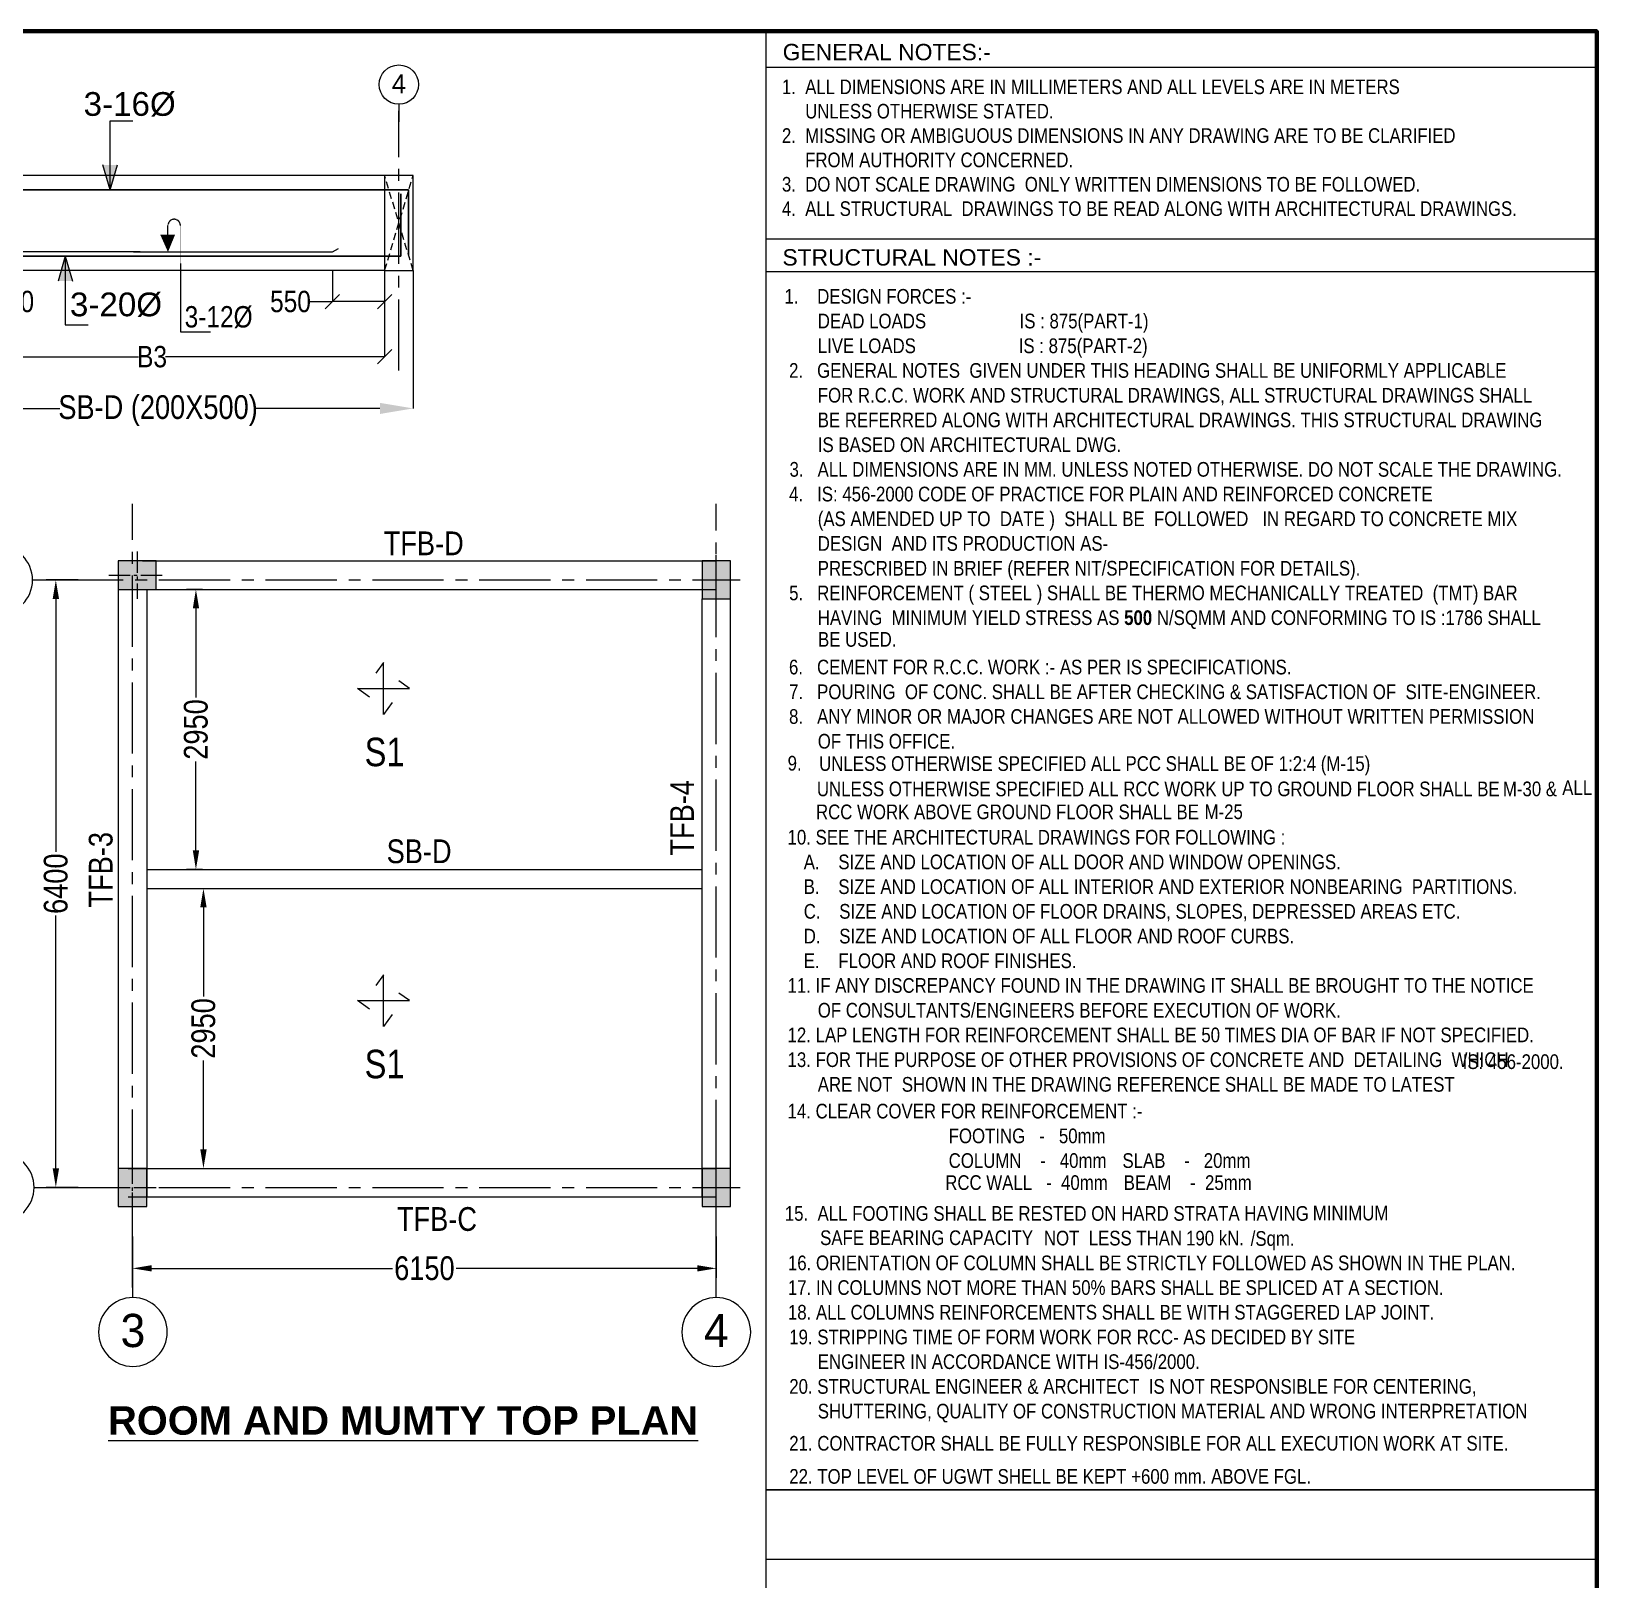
# Model space of a CAD drawing. Header units: inches. Extents: x -82712 to 364260, y -240815 to -94944.
# Drawn here: x 91952 to 108443, y -137656 to -121341 of the extents above; entities that cross this region are included whole.
import ezdxf
from ezdxf.enums import TextEntityAlignment as Align

# ---------------------------------------------------------------- set-up
doc = ezdxf.new("R2010")
doc.units = ezdxf.units.IN
doc.header["$MEASUREMENT"] = 0
for name, pattern in [('$DDT_AUDIT_GENERATED_(C)', [0]), ('CENTER2', [1.125, 0.75, -0.125, 0.125, -0.125]), ('HIDDEN', [0.375, 0.25, -0.125])]:
    doc.linetypes.add(name, pattern=pattern)
doc.layers.get('Defpoints').update_dxf_attribs({"color": 8})
for name, color, linetype, lineweight in [('2MM', 8, 'Continuous', 20), ('beam', 160, 'Continuous', 25), ('BEAM - STR', 150, 'HIDDEN', 25), ('CENTER LINE', 1, 'CENTER2', 18), ('COLUMN - HACTH - STR', 25, '$DDT_AUDIT_GENERATED_(C)', 15), ('COLUMN - STR', 6, 'Continuous', 13), ('RF', 7, 'Continuous', 25), ('slab projection', 75, 'Continuous', 25), ('text', 7, 'Continuous', 25)]:
    doc.layers.add(name, color=color, linetype=linetype, lineweight=lineweight)
for name, color, linetype in [('BEAM TEXT', 60, 'Continuous'), ('COL', 6, 'Continuous'), ('Dim', 135, 'Continuous'), ('DIM.', 30, 'Continuous'), ('Grid', 8, 'CENTER2'), ('R.C.C. WALL - TANK', 32, 'Continuous'), ('T-Text', 7, 'Continuous'), ('TITLE', 7, 'Continuous')]:
    doc.layers.add(name, color=color, linetype=linetype)
doc.styles.add('ARIAL NARROW', font='ARIALN.TTF')
doc.styles.add('PRADEEP - BOLD - STR', font='ANTQUAB.TTF')
doc.styles.add('ROMAND', font='arial.ttf')
doc.styles.get("Standard").update_dxf_attribs({"font": 'arial.ttf'})
doc.dimstyles.new('ISO-10', dxfattribs={"dimtxt": 125, "dimasz": 100, "dimexe": 30, "dimexo": 60, "dimgap": 30, "dimtad": 0, "dimdec": 0, "dimzin": 0, "dimdsep": 46, "dimtxsty": 'ARIAL NARROW', "dimcen": 0.09, "dimadec": 0, "dimazin": 0, "dimtfac": 1, "dimtdec": 0, "dimtofl": 0, "dimtmove": 0, "dimatfit": 3, "dimfxl": 1, "dimtolj": 1, "dimtzin": 0, "dimlwe": 13, "dimarcsym": 0})
doc.dimstyles.new('XYZ', dxfattribs={"dimtxt": 0.25, "dimasz": 0.15, "dimexe": 0.09, "dimexo": 0.0625, "dimgap": 0, "dimtad": 0, "dimdec": 0, "dimlfac": 1000, "dimzin": 0, "dimdsep": 46, "dimtxsty": 'Standard', "dimblk": 'OBLIQUE', "dimcen": 0.09, "dimclrd": 256, "dimclre": 256, "dimadec": 0, "dimazin": 0, "dimtfac": 1, "dimtdec": 0, "dimtofl": 0, "dimtmove": 1, "dimatfit": 3, "dimldrblk": 'OBLIQUE', "dimfxl": 1, "dimtolj": 1, "dimtzin": 0, "dimlwd": -1, "dimlwe": -1, "dimarcsym": 0})

# ---------------------------------------------------------------- blocks, each defined once
blk = doc.blocks.new('ARROW 1')
at = {"layer": 'BEAM - STR', "linetype": 'Continuous', "lineweight": 13, "ltscale": 0.05}
for points in [[(-100, 617), (-162, 404), (-100, 404)], [(-100, 617), (-38, 404), (-100, 404)]]:
    blk.add_hatch(color=256, dxfattribs=at).paths.add_polyline_path(points)
for points in [[(-100, 617), (-162, 404)], [(-100, 617), (-100, 26), (95, 26)], [(-100, 617), (-38, 404)]]:
    blk.add_lwpolyline(points, dxfattribs=at)
blk = doc.blocks.new('*D696')
at = {"layer": 'Defpoints', "color": 0, "linetype": 'Continuous', "ltscale": 8, "transparency": 16777216}
for p in [(90474, -123860), (95974, -123860), (95974, -125314)]:
    blk.add_point(p, dxfattribs=at)
at = {"layer": 'Dim', "linetype": 'Continuous', "ltscale": 8, "transparency": 16777216}
for p, q in [((90474, -123860), (90474, -125314)), ((95974, -123860), (95974, -125314))]:
    blk.add_line(p, q, dxfattribs=at)
at = {"layer": 'Dim', "linetype": 'Continuous', "lineweight": 5, "ltscale": 8, "transparency": 16777216}
for p, q in [((90824, -125314), (92252, -125314)), ((95624, -125314), (94322, -125314))]:
    blk.add_line(p, q, dxfattribs=at)
at = {"layer": 'Dim', "linetype": 'Continuous', "ltscale": 8, "transparency": 16777216}
for points in [[(90824, -125256), (90824, -125373), (90474, -125314)], [(95624, -125256), (95624, -125373), (95974, -125314)]]:
    blk.add_solid(points, dxfattribs=at)
at = {"layer": 'Dim', "color": 7, "linetype": 'Continuous', "ltscale": 8, "transparency": 16777216, "insert": (93287, -125338), "char_height": 250, "attachment_point": 5, "style": 'ARIAL NARROW'}
blk.add_mtext('\\A1;SB-D (200X500)', dxfattribs=at)
blk = doc.blocks.new('_Oblique')
at = {"layer": '2MM', "color": 0, "lineweight": -2}
blk.add_line((-0.5, -0.5), (0.5, 0.5), dxfattribs=at)
blk = doc.blocks.new('GT')
at = {"layer": 'Grid', "color": 1, "linetype": 'Continuous', "ltscale": 3}
blk.add_line((0, 0.436), (0, 0), dxfattribs=at)
blk.add_circle((0, 0.919), 0.483, dxfattribs=at)
blk = doc.blocks.new('*D697')
at = {"layer": 'Defpoints', "color": 0, "ltscale": 8, "transparency": 16777216}
for p in [(90774, -123860), (95674, -123860), (95674, -124770)]:
    blk.add_point(p, dxfattribs=at)
at = {"layer": 'Dim', "ltscale": 8, "transparency": 16777216}
for p, q in [((90774, -123860), (90774, -124770)), ((95674, -123860), (95674, -124770)), ((90774, -124770), (93082, -124770)), ((95674, -124770), (93366, -124770))]:
    blk.add_line(p, q, dxfattribs=at)
at = {"layer": 'Dim', "ltscale": 8, "transparency": 16777216, "xscale": 150, "yscale": 150, "zscale": 150, "rotation": 180}
blk.add_blockref('_Oblique', (90774, -124770), dxfattribs=at)
at = {"layer": 'Dim', "ltscale": 8, "transparency": 16777216, "xscale": 150, "yscale": 150, "zscale": 150}
blk.add_blockref('_Oblique', (95674, -124770), dxfattribs=at)
at = {"layer": 'Dim', "color": 7, "ltscale": 8, "transparency": 16777216, "insert": (93224, -124770), "char_height": 225, "attachment_point": 5, "style": 'ARIAL NARROW'}
blk.add_mtext('\\A1;B3', dxfattribs=at)
blk = doc.blocks.new('A$C6F1C3C49')
at = {"layer": 'TITLE', "color": 125}
for p, q in [((57, 15718), (8806, 15718)), ((57, 13911), (8806, 13911)), ((57, 13566), (8806, 13566))]:
    blk.add_line(p, q, dxfattribs=at)
at = {"layer": 'TITLE', "color": 125, "lineweight": -3}
for p, q in [((57, 728), (8806, 728)), ((57, 0), (8806, 0))]:
    blk.add_line(p, q, dxfattribs=at)
at = {"layer": 'TITLE', "color": 125}
blk.add_lwpolyline([(57, 16097), (8806, 16097), (8806, 728), (57, 728)], close=True, dxfattribs=at)
at = {"layer": 'T-Text', "style": 'ROMAND'}
for s, p in [('GENERAL NOTES:- ', (231, 15792)), ('STRUCTURAL NOTES :- ', (228, 13629))]:
    blk.add_text(s, height=172.23, dxfattribs=at).set_placement(p)
at = {"layer": 'T-Text', "color": 7, "style": 'ARIAL NARROW'}
for s, p in [('   1.    DESIGN FORCES :-', (102, 13227)), ('      DEAD LOADS                    IS : 875(PART-1)', (305, 12967)), ('      LIVE LOADS                      IS : 875(PART-2)', (305, 12706)), ('2.   GENERAL NOTES  GIVEN UNDER THIS HEADING SHALL BE UNIFORMLY APPLICABLE', (298, 12446)), ('      FOR R.C.C. WORK AND STRUCTURAL DRAWINGS, ALL STRUCTURAL DRAWINGS SHALL', (305, 12185)), ('      BE REFERRED ALONG WITH ARCHITECTURAL DRAWINGS. THIS STRUCTURAL DRAWING', (305, 11925)), ('      IS BASED ON ARCHITECTURAL DWG.', (305, 11664)), ('3.   ALL DIMENSIONS ARE IN MM. UNLESS NOTED OTHERWISE. DO NOT SCALE THE DRAWING.', (303, 11404)), ('4.   IS: 456-2000 CODE OF PRACTICE FOR PLAIN AND REINFORCED CONCRETE', (298, 11144)), ('      (AS AMENDED UP TO  DATE )  SHALL BE  FOLLOWED   IN REGARD TO CONCRETE MIX', (305, 10883)), ('      DESIGN  AND ITS PRODUCTION AS-', (305, 10623)), ('      PRESCRIBED IN BRIEF (REFER NIT/SPECIFICATION FOR DETAILS).', (305, 10362)), ('6.   CEMENT FOR R.C.C. WORK :- AS PER IS SPECIFICATIONS.', (297, 9321)), ('7.   POURING  OF CONC. SHALL BE AFTER CHECKING & SATISFACTION OF  SITE-ENGINEER.', (298, 9060)), ('8.   ANY MINOR OR MAJOR CHANGES ARE NOT ALLOWED WITHOUT WRITTEN PERMISSION', (298, 8800)), ('      OF THIS OFFICE.', (305, 8539)), ('10. SEE THE ARCHITECTURAL DRAWINGS FOR FOLLOWING :', (282, 7528)), ('   A.    SIZE AND LOCATION OF ALL DOOR AND WINDOW OPENINGS.', (305, 7268)), ('   B.    SIZE AND LOCATION OF ALL INTERIOR AND EXTERIOR NONBEARING  PARTITIONS.', (305, 7007)), ('   C.    SIZE AND LOCATION OF FLOOR DRAINS, SLOPES, DEPRESSED AREAS ETC.', (305, 6747)), ('   D.    SIZE AND LOCATION OF ALL FLOOR AND ROOF CURBS.', (305, 6486)), ('   E.    FLOOR AND ROOF FINISHES.', (305, 6226)), ('11. IF ANY DISCREPANCY FOUND IN THE DRAWING IT SHALL BE BROUGHT TO THE NOTICE', (282, 5966)), ('      OF CONSULTANTS/ENGINEERS BEFORE EXECUTION OF WORK.', (305, 5705)), ('12. LAP LENGTH FOR REINFORCEMENT SHALL BE 50 TIMES DIA OF BAR IF NOT SPECIFIED.', (282, 5445)), ('13. FOR THE PURPOSE OF OTHER PROVISIONS OF CONCRETE AND  DETAILING  WHICH', (282, 5184)), ('      IS: 456-2000. ', (7099, 5163)), ('      ARE NOT  SHOWN IN THE DRAWING REFERENCE SHALL BE MADE TO LATEST', (305, 4924)), ('14. CLEAR COVER FOR REINFORCEMENT :-', (282, 4642)), ('                                  FOOTING   -   50mm', (305, 4381)), ('                                  COLUMN    -   40mm', (305, 4121)), ('                                  SLAB    -   20mm', (2136, 4121)), ('                                      RCC WALL   -  40mm', (72, 3889)), ('                                       BEAM    -  25mm', (1903, 3889)), ('16. ORIENTATION OF COLUMN SHALL BE STRICTLY FOLLOWED AS SHOWN IN THE PLAN.', (286, 3043)), ('17. IN COLUMNS NOT MORE THAN 50%%% BARS SHALL BE SPLICED AT A SECTION.', (286, 2783)), ('18. ALL COLUMNS REINFORCEMENTS SHALL BE WITH STAGGERED LAP JOINT.', (286, 2523)), ('19. STRIPPING TIME OF FORM WORK FOR RCC- AS DECIDED BY SITE', (300, 2262)), ('      ENGINEER IN ACCORDANCE WITH IS-456/2000.', (305, 2002)), ('20. STRUCTURAL ENGINEER & ARCHITECT  IS NOT RESPONSIBLE FOR CENTERING, ', (300, 1741)), ('      SHUTTERING, QUALITY OF CONSTRUCTION MATERIAL AND WRONG INTERPRETATION', (305, 1481)), ('21. CONTRACTOR SHALL BE FULLY RESPONSIBLE FOR ALL EXECUTION WORK AT SITE.', (300, 1142))]:
    blk.add_text(s, height=154.6, dxfattribs=at).set_placement(p)
at = {"layer": 'T-Text', "color": 3, "style": 'ARIAL NARROW'}
for s, p in [('5.   REINFORCEMENT ( STEEL ) SHALL BE THERMO MECHANICALLY TREATED  (TMT) BAR', (299, 10102)), ('9. ', (283, 8308)), ('UNLESS OTHERWISE SPECIFIED ALL PCC SHALL BE OF 1:2:4 (M-15)', (615, 8304)), ('      UNLESS OTHERWISE SPECIFIED ALL RCC WORK UP TO GROUND FLOOR SHALL BE ', (296, 8037)), ('M-30 & ', (7818, 8037)), ('ALL', (8443, 8049)), ('      RCC WORK ABOVE GROUND FLOOR SHALL BE ', (286, 7795)), ('M-25', (4675, 7796)), (' 15.  ALL FOOTING SHALL BE RESTED ON HARD STRATA HAVING ', (204, 3564)), ('MINIMUM', (5815, 3568)), (' SAFE BEARING CAPACITY', (576, 3308)), ('190 kN.', (4480, 3304)), ('      NOT  LESS THAN ', (2687, 3304)), ('/Sqm.', (5161, 3300)), ('22. TOP LEVEL OF UGWT SHELL BE KEPT +600 mm. ABOVE FGL.', (300, 793))]:
    blk.add_text(s, height=154.6, dxfattribs=at).set_placement(p)
at = {"layer": 'T-Text', "insert": (223, 15589), "char_height": 154, "width": 12223.18, "attachment_point": 1, "style": 'ARIAL NARROW'}
blk.add_mtext('1.  ALL DIMENSIONS ARE IN MILLIMETERS AND ALL LEVELS ARE IN METERS   \\P     UNLESS OTHERWISE STATED. \\P2.  MISSING OR AMBIGUOUS DIMENSIONS IN ANY DRAWING ARE TO BE CLARIFIED\\P     FROM AUTHORITY CONCERNED.  \\P3.  DO NOT SCALE DRAWING  ONLY WRITTEN DIMENSIONS TO BE FOLLOWED.\\P4.  ALL STRUCTURAL  DRAWINGS TO BE READ ALONG WITH ARCHITECTURAL DRAWINGS.', dxfattribs=at)
at = {"layer": 'T-Text', "color": 3, "width": 7912.77, "attachment_point": 1, "style": 'ARIAL NARROW'}
for s, insert, char_height in [('      HAVING  MINIMUM YIELD STRESS AS {\\fArial Narrow|b1|i0|c0|p34;\\C1;500} N/SQMM AND CONFORMING TO IS :1786 SHALL', (305, 9996), 154.604), ('BE USED.', (603, 9767), 154.6)]:
    blk.add_mtext(s, dxfattribs=dict(at, insert=insert, char_height=char_height))
blk = doc.blocks.new('COL')
at = {"layer": 'COLUMN - HACTH - STR'}
blk.add_hatch(color=256, dxfattribs=at).paths.add_polyline_path([(-0.15, -0.2), (0.15, -0.2), (0.15, 0.2), (-0.15, 0.2)])
at = {"layer": 'CENTER LINE', "ltscale": 0.3}
for p, q in [((0, -0.3), (0, 0.3)), ((-0.25, 0), (0.25, 0))]:
    blk.add_line(p, q, dxfattribs=at)
at = {"layer": 'COLUMN - STR'}
blk.add_lwpolyline([(-0.15, -0.2), (0.15, -0.2), (0.15, 0.2), (-0.15, 0.2)], close=True, dxfattribs=at)
blk = doc.blocks.new('*D717')
at = {"layer": 'Defpoints', "color": 0, "ltscale": 200, "transparency": 16777216}
for p in [(92210, -127122), (92454, -127122), (92454, -133522)]:
    blk.add_point(p, dxfattribs=at)
at = {"layer": 'DIM.', "color": 0, "lineweight": -2, "ltscale": 200, "transparency": 16777216}
for p, q in [((92444, -127122), (92110, -127122)), ((92210, -127322), (92210, -129985)), ((92210, -133322), (92210, -130658)), ((92444, -133522), (92110, -133522))]:
    blk.add_line(p, q, dxfattribs=at)
at = {"layer": 'DIM.', "color": 0, "ltscale": 200, "transparency": 16777216}
for points in [[(92177, -127322), (92244, -127322), (92210, -127122)], [(92177, -133322), (92244, -133322), (92210, -133522)]]:
    blk.add_solid(points, dxfattribs=at)
at = {"layer": 'DIM.', "color": 0, "ltscale": 200, "transparency": 16777216, "insert": (92210, -130322), "char_height": 250, "attachment_point": 5, "rotation": 90, "style": 'ARIAL NARROW'}
blk.add_mtext('\\A1;6400', dxfattribs=at)
blk = doc.blocks.new('*D718')
at = {"layer": 'Defpoints', "color": 0, "ltscale": 200, "transparency": 16777216}
for p in [(93018, -134029), (99168, -134029), (99168, -134375)]:
    blk.add_point(p, dxfattribs=at)
at = {"layer": 'DIM.', "color": 0, "lineweight": -2, "ltscale": 200, "transparency": 16777216}
for p, q in [((93018, -134039), (93018, -134475)), ((99168, -134039), (99168, -134475)), ((93218, -134375), (95757, -134375)), ((98968, -134375), (96429, -134375))]:
    blk.add_line(p, q, dxfattribs=at)
at = {"layer": 'DIM.', "color": 0, "ltscale": 200, "transparency": 16777216}
for points in [[(93218, -134342), (93218, -134408), (93018, -134375)], [(98968, -134342), (98968, -134408), (99168, -134375)]]:
    blk.add_solid(points, dxfattribs=at)
at = {"layer": 'DIM.', "color": 0, "ltscale": 200, "transparency": 16777216, "insert": (96093, -134375), "char_height": 250, "attachment_point": 5, "style": 'ARIAL NARROW'}
blk.add_mtext('\\A1;6150', dxfattribs=at)
blk = doc.blocks.new('*D786')
at = {"layer": 'Defpoints', "color": 0, "ltscale": 200, "transparency": 16777216}
for p in [(93566, -130372), (93566, -133322), (93765, -133322)]:
    blk.add_point(p, dxfattribs=at)
at = {"layer": 'DIM.', "color": 0, "lineweight": -2, "ltscale": 200, "transparency": 16777216}
for p, q in [((93576, -130372), (93865, -130372)), ((93765, -130572), (93765, -131509)), ((93765, -133122), (93765, -132184)), ((93576, -133322), (93865, -133322))]:
    blk.add_line(p, q, dxfattribs=at)
at = {"layer": 'DIM.', "color": 0, "ltscale": 200, "transparency": 16777216}
for points in [[(93732, -130572), (93799, -130572), (93765, -130372)], [(93732, -133122), (93799, -133122), (93765, -133322)]]:
    blk.add_solid(points, dxfattribs=at)
at = {"layer": 'DIM.', "color": 0, "ltscale": 200, "transparency": 16777216, "insert": (93765, -131847), "char_height": 250, "attachment_point": 5, "rotation": 90, "style": 'ARIAL NARROW'}
blk.add_mtext('\\A1;2950', dxfattribs=at)
blk = doc.blocks.new('*D787')
at = {"layer": 'Defpoints', "color": 0, "ltscale": 200, "transparency": 16777216}
for p in [(93686, -127222), (93765, -127222), (93765, -130172)]:
    blk.add_point(p, dxfattribs=at)
at = {"layer": 'DIM.', "color": 0, "lineweight": -2, "ltscale": 200, "transparency": 16777216}
for p, q in [((93755, -127222), (93586, -127222)), ((93686, -127422), (93686, -128359)), ((93686, -129972), (93686, -129034)), ((93755, -130172), (93586, -130172))]:
    blk.add_line(p, q, dxfattribs=at)
at = {"layer": 'DIM.', "color": 0, "ltscale": 200, "transparency": 16777216}
for points in [[(93653, -127422), (93720, -127422), (93686, -127222)], [(93653, -129972), (93720, -129972), (93686, -130172)]]:
    blk.add_solid(points, dxfattribs=at)
at = {"layer": 'DIM.', "color": 0, "ltscale": 200, "transparency": 16777216, "insert": (93686, -128697), "char_height": 250, "attachment_point": 5, "rotation": 90, "style": 'ARIAL NARROW'}
blk.add_mtext('\\A1;2950', dxfattribs=at)
blk = doc.blocks.new('*D788')
at = {"layer": 'Defpoints', "color": 0, "ltscale": 8, "transparency": 16777216}
for p in [(90774, -123860), (91324, -123860), (91324, -124189)]:
    blk.add_point(p, dxfattribs=at)
at = {"layer": 'Dim', "ltscale": 8, "transparency": 16777216}
for p, q in [((90774, -123860), (90774, -124189)), ((91324, -123860), (91324, -124189)), ((90774, -124189), (91324, -124189)), ((91562, -124189), (91324, -124189))]:
    blk.add_line(p, q, dxfattribs=at)
at = {"layer": 'Dim', "ltscale": 8, "transparency": 16777216, "xscale": 150, "yscale": 150, "zscale": 150, "rotation": 180}
blk.add_blockref('_Oblique', (90774, -124189), dxfattribs=at)
at = {"layer": 'Dim', "ltscale": 8, "transparency": 16777216, "xscale": 150, "yscale": 150, "zscale": 150}
blk.add_blockref('_Oblique', (91324, -124189), dxfattribs=at)
at = {"layer": 'Dim', "color": 7, "ltscale": 8, "transparency": 16777216, "insert": (91766, -124189), "char_height": 225, "attachment_point": 5, "style": 'ARIAL NARROW'}
blk.add_mtext('\\A1;550', dxfattribs=at)
blk = doc.blocks.new('*D789')
at = {"layer": 'Defpoints', "color": 0, "ltscale": 8, "transparency": 16777216}
for p in [(95124, -123860), (95674, -123860), (95124, -124189)]:
    blk.add_point(p, dxfattribs=at)
at = {"layer": 'Dim', "ltscale": 8, "transparency": 16777216}
for p, q in [((95124, -123860), (95124, -124189)), ((95674, -123860), (95674, -124189)), ((94886, -124189), (95124, -124189)), ((95674, -124189), (95124, -124189))]:
    blk.add_line(p, q, dxfattribs=at)
at = {"layer": 'Dim', "ltscale": 8, "transparency": 16777216, "xscale": 150, "yscale": 150, "zscale": 150, "rotation": 180}
blk.add_blockref('_Oblique', (95124, -124189), dxfattribs=at)
at = {"layer": 'Dim', "ltscale": 8, "transparency": 16777216, "xscale": 150, "yscale": 150, "zscale": 150}
blk.add_blockref('_Oblique', (95674, -124189), dxfattribs=at)
at = {"layer": 'Dim', "color": 7, "ltscale": 8, "transparency": 16777216, "insert": (94682, -124189), "char_height": 225, "attachment_point": 5, "style": 'ARIAL NARROW'}
blk.add_mtext('\\A1;550', dxfattribs=at)
blk = doc.blocks.new('A$C1AA3211F')
at = {"layer": 'BEAM - STR', "lineweight": 13}
blk.add_lwpolyline([(64, 301), (64, 415, -1), (218, 415), (218, -901), (592, -901)], format="xyb", dxfattribs=at)
blk.add_solid([(152, 301), (64, 87), (-31, 301)], dxfattribs=at)

msp = doc.modelspace()

# ---------------------------------------------------------------- linework, layer by layer
at = {"color": 3}
for points in [[(93100.2273, -123666.0055), (91324.178, -123666.0134, 0.7679860702), (91324.188, -123665.976), (91260.3798, -123629.2773)], [(93027.1641, -123666.0058), (95124.178, -123666.0134, -0.7679860702), (95124.1681, -123665.976), (95187.9762, -123629.2773)]]:
    msp.add_lwpolyline(points, format="xyb", dxfattribs=at)
at = {"layer": 'beam'}
for p, q in [((95674.178, -122860.2283), (90774.178, -122860.2283)), ((95674.178, -123860.2283), (90774.178, -123860.2283)), ((93122.2672, -126921.6424), (99167.8946, -126921.6424)), ((92867.8946, -127221.6424), (92867.8946, -133621.6424)), ((92972.2672, -127221.6424), (99167.8946, -127221.6424)), ((93167.8946, -127221.6424), (93167.8946, -133621.6424)), ((99017.8946, -133621.6424), (99017.8946, -127321.6424)), ((99317.8946, -133521.6424), (99317.8946, -127321.6424)), ((93167.8946, -130171.6424), (99017.8946, -130171.6424)), ((93167.8946, -130371.6424), (99017.8946, -130371.6424)), ((92972.2672, -133321.6424), (99167.8946, -133321.6424)), ((92972.2672, -133621.6424), (99167.8946, -133621.6424))]:
    msp.add_line(p, q, dxfattribs=at)
at = {"layer": 'beam', "linetype": 'HIDDEN', "ltscale": 300}
for p, q in [((95674.178, -123860.2283), (95974.178, -122860.2283)), ((95974.178, -123860.2283), (95674.178, -122860.2283))]:
    msp.add_line(p, q, dxfattribs=at)
at = {"layer": 'beam'}
msp.add_lwpolyline([(95674.178, -123860.2283), (95974.178, -123860.2283), (95974.178, -122860.2283), (95674.178, -122860.2283)], close=True, dxfattribs=at)
at = {"layer": 'Grid', "color": 251, "lineweight": 13, "ltscale": 1000}
for p, q in [((95824.178, -124915.7086), (95824.178, -122179.9581)), ((93017.8946, -134575.4779), (93017.8946, -126320.2437)), ((99167.8946, -134475.4779), (99167.8946, -126320.2437)), ((92170.6307, -127121.6424), (99268.3415, -127121.6424)), ((92170.6307, -133521.6424), (99268.3415, -133521.6424))]:
    msp.add_line(p, q, dxfattribs=at)
at = {"layer": 'RF', "color": 3, "lineweight": 30}
for p, q in [((90546.5095, -123010.2283), (95925.6917, -123010.2283)), ((95925.6917, -123010.2283), (95925.6917, -123699.0272)), ((95845.2335, -123710.2283), (95845.2335, -123053.184)), ((90664.8865, -123710.2283), (95845.2335, -123710.2283))]:
    msp.add_line(p, q, dxfattribs=at)
at = {"layer": 'slab projection'}
for points in [[(95752.3284, -128411.2121), (95661.0154, -128539.9514), (95661.0154, -127992.8092), (95580.4449, -128105.4561)], [(95516.1836, -128357.6934), (95387.4442, -128266.3803), (95934.5865, -128266.3803), (95821.9395, -128185.8099)], [(95752.3284, -131699.2126), (95661.0154, -131827.9519), (95661.0154, -131280.8097), (95580.4449, -131393.4566)], [(95516.1836, -131645.6939), (95387.4442, -131554.3808), (95934.5865, -131554.3808), (95821.9395, -131473.8104)]]:
    msp.add_lwpolyline(points, dxfattribs=at)
at = {"layer": 'TITLE', "color": 125}
msp.add_line((99693.1003, -152446.1828), (99693.1003, -121340.6534), dxfattribs=at)
at = {"layer": 'TITLE', "color": 125, "lineweight": 100}
msp.add_lwpolyline([(64402.577, -121340.6534), (64402.577, -152446.1828), (108442.5605, -152446.1828), (108442.5605, -121340.6534)], close=True, dxfattribs=at)
msp.add_lwpolyline([(64402.577, -121340.6534), (64402.577, -152446.1828), (108442.5605, -152446.1828), (108442.5605, -121340.6534)], close=True, dxfattribs=at)

# ---------------------------------------------------------------- block references
msp.add_blockref('A$C6F1C3C49', (99636.5032, -137437.578))
at = {"layer": 'BEAM - STR', "xscale": -1.2259006569435, "yscale": 1.2259006569435, "zscale": 1.2259006569435, "rotation": 180}
msp.add_blockref('ARROW 1', (92904.8966, -122253.4948), dxfattribs=at)
at = {"layer": 'BEAM - STR', "lineweight": -3, "xscale": 0.8513199006551999, "yscale": 0.8513199006551999, "zscale": 0.8513199006551999}
msp.add_blockref('A$C1AA3211F', (93337.069, -123740.3655), dxfattribs=at)
at = {"layer": 'BEAM - STR', "xscale": 1.2259006569435, "yscale": 1.2259006569435, "zscale": 1.2259006569435}
msp.add_blockref('ARROW 1', (92432.7702, -124466.9618), dxfattribs=at)
at = {"layer": 'COL', "xscale": 1000, "yscale": 1000, "zscale": 1000, "rotation": 270}
msp.add_blockref('COL', (93067.8946, -127071.6424), dxfattribs=at)
at = {"layer": 'COL', "xscale": 1000, "yscale": 1000, "zscale": 1000}
for p in [(99167.8946, -127121.6424), (93017.8946, -133521.6424), (99167.8946, -133521.6424)]:
    msp.add_blockref('COL', p, dxfattribs=at)
at = {"layer": 'Grid', "color": 1, "xscale": 428.5714285714287, "yscale": 428.5714285714287, "zscale": 428.5714285714287}
msp.add_blockref('GT', (95824.178, -122296.272), dxfattribs=at)
at = {"layer": 'Grid', "color": 1, "zscale": 750}
for p, xscale, yscale, rotation in [((92291.7343, -127121.6424), -750.0000000000009, 750.0000000000009, 90), ((92308.6604, -133521.6424), -750.0000000000009, 750.0000000000009, 90), ((93022.2672, -134356.4458), -750, 750, 180), ((99167.8946, -134356.4458), -750, 750, 180)]:
    msp.add_blockref('GT', p, dxfattribs=dict(at, xscale=xscale, yscale=yscale, rotation=rotation))

# ---------------------------------------------------------------- texts
at = {"layer": 'BEAM TEXT', "style": 'ARIAL NARROW'}
for s, p in [('TFB-D', (95664.0987, -126860.8214)), ('SB-D', (95695.2175, -130105.6734)), ('TFB-C', (95803.7841, -133980.1774))]:
    msp.add_text(s, height=250, dxfattribs=at).set_placement(p)
for s, p in [('TFB-4', (98932.3383, -130025.9278)), ('TFB-3', (92807.7137, -130573.1218))]:
    msp.add_text(s, height=250, rotation=90, dxfattribs=at).set_placement(p)
at = {"layer": 'Grid', "color": 1, "style": 'PRADEEP - BOLD - STR'}
for s, height, p in [('4', 200, (95824.178, -121993.1479)), ('3', 350, (93022.2672, -135204.5682)), ('4', 350, (99167.8946, -135204.5682))]:
    msp.add_text(s, height=height, dxfattribs=at).set_placement(p, align=Align.CENTER)
at = {"layer": 'R.C.C. WALL - TANK', "insert": (92760.7461, -135827.5803), "char_height": 300, "attachment_point": 1}
msp.add_mtext_dynamic_manual_height_columns('{\\fArial|b1|i0|c0|p34;\\LROOM AND MUMTY TOP PLAN}', width=7403.613902, gutter_width=2327.2892, heights=[0], dxfattribs=at)
at = {"layer": 'slab projection', "style": 'ARIAL NARROW'}
for p in [(95463.3325, -129083.9382), (95463.3325, -132371.9387)]:
    msp.add_text('S1', height=300, dxfattribs=at).set_placement(p)
at = {"layer": 'text', "style": 'ARIAL NARROW'}
msp.add_text('3-12%%C', height=225, dxfattribs=at).set_placement((93567.1295, -124461.1902))
at = {"layer": 'text', "color": 3, "char_height": 250, "attachment_point": 1, "style": 'ARIAL NARROW'}
for s, insert, width in [('{\\fArial|b0|i0|c0|p34;3-16%%C\\fArial|b1|i0|c0|p34; }    ', (92502.6067, -121981.3666), 2555.832196), ('{\\fArial|b0|i0|c0|p34;3-20%%C\\fArial|b1|i0|c0|p34; }    ', (92358.7655, -124093.2694), 2505.832196)]:
    msp.add_mtext(s, dxfattribs=dict(at, insert=insert, width=width))

# ---------------------------------------------------------------- dimensions: what is measured, and where the dimension line sits
at = {"layer": 'Dim', "linetype": 'Continuous', "ltscale": 8}
dim = msp.add_linear_dim(base=(95974.178, -125314.3621), p1=(90474.178, -123860.2283), p2=(95974.178, -123860.2283), text='SB-D (200X500)', dimstyle='XYZ', override={"dimtxt": 250, "dimasz": 350, "dimtxsty": 'ARIAL NARROW', "dimsah": 1, "dimclrt": 7, "dimlwd": 5}, dxfattribs=at)
dim.commit()
dim.dimension.update_dxf_attribs({"geometry": '*D696', "text_midpoint": (93286.8602, -125337.9818), "dimtype": 160})
at = {"layer": 'Dim', "ltscale": 8}
dim = msp.add_linear_dim(base=(91324.178, -124188.6512), p1=(90774.178, -123860.4283), p2=(91324.178, -123860.2283), dimstyle='XYZ', override={"dimtxt": 225, "dimasz": 150, "dimlfac": 1, "dimtxsty": 'ARIAL NARROW', "dimclrt": 7}, dxfattribs=at)
dim.commit()
dim.dimension.update_dxf_attribs({"geometry": '*D788', "text_midpoint": (91765.8931, -124237.4169), "dimtype": 160})
dim = msp.add_linear_dim(base=(95674.178, -124769.7488), p1=(90774.178, -123860.4283), p2=(95674.178, -123860.4283), angle=180, text='B3', dimstyle='XYZ', override={"dimtxt": 225, "dimasz": 150, "dimlfac": 1, "dimtxsty": 'ARIAL NARROW', "dimclrt": 7}, dxfattribs=at)
dim.commit()
dim.dimension.update_dxf_attribs({"geometry": '*D697', "text_midpoint": (93224.178, -124769.7488)})
dim = msp.add_linear_dim(base=(95124.178, -124188.6512), p1=(95674.178, -123860.4283), p2=(95124.178, -123860.2283), angle=180, dimstyle='XYZ', override={"dimtxt": 225, "dimasz": 150, "dimlfac": 1, "dimtxsty": 'ARIAL NARROW', "dimclrt": 7}, dxfattribs=at)
dim.commit()
dim.dimension.update_dxf_attribs({"geometry": '*D789', "text_midpoint": (94682.463, -124237.4169), "dimtype": 160})
at = {"layer": 'DIM.', "ltscale": 200}
for base, p1, p2, angle, picture, middle in [((92210.2391, -127121.6424), (92453.6438, -133521.6424), (92453.6438, -127121.6424), 270, '*D717', (92210.2391, -130321.6424)), ((93686.1675, -127221.6424), (93765.3888, -130171.6424), (93765.3888, -127221.6424), 90, '*D787', (93686.1675, -128696.6424)), ((93765.3888, -133321.6424), (93565.7476, -130371.6424), (93565.7476, -133321.6424), 90, '*D786', (93765.3888, -131846.6424))]:
    dim = msp.add_linear_dim(base=base, p1=p1, p2=p2, angle=angle, dimstyle='ISO-10', override={"dimtxt": 250, "dimasz": 200, "dimexe": 100, "dimexo": 10, "dimdle": 100, "dimlwe": 65534}, dxfattribs=at)
    dim.commit()
    dim.dimension.update_dxf_attribs({"geometry": picture, "text_midpoint": middle})
dim = msp.add_linear_dim(base=(99167.8946, -134375.0801), p1=(93017.8946, -134028.5744), p2=(99167.8946, -134028.5744), dimstyle='ISO-10', override={"dimtxt": 250, "dimasz": 200, "dimexe": 100, "dimexo": 10, "dimdle": 100, "dimlwe": 65534}, dxfattribs=at)
dim.commit()
dim.dimension.update_dxf_attribs({"geometry": '*D718', "text_midpoint": (96092.8946, -134375.0801)})

doc.saveas('drawing.dxf')
